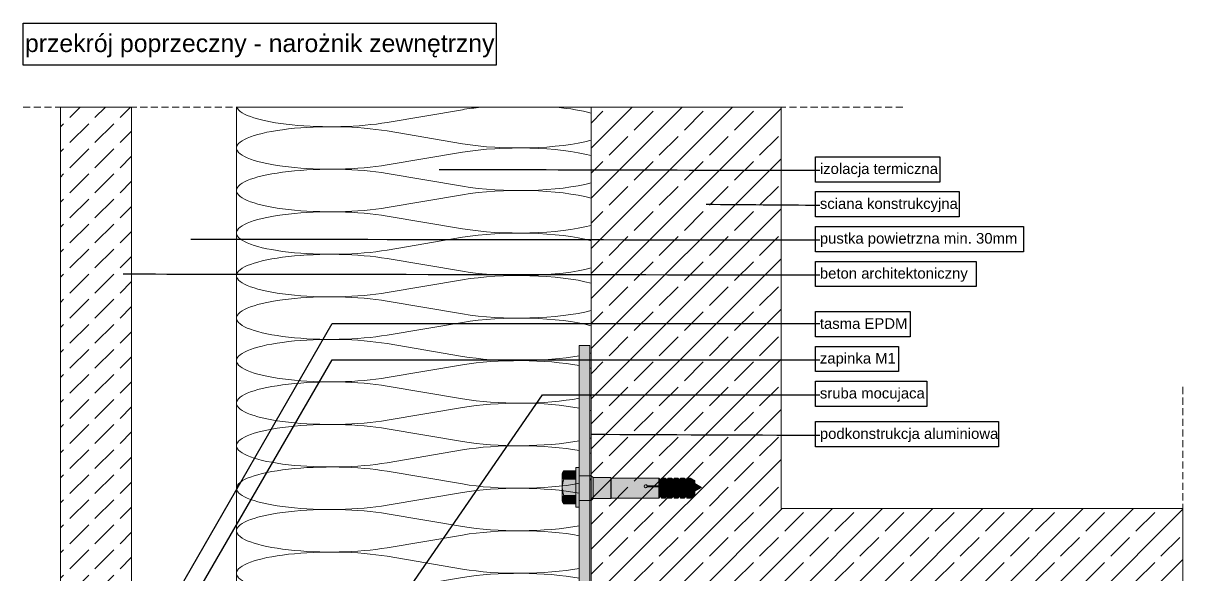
# Model space of a CAD drawing. Extents: x -106823 to -42801, y 48734 to 74234.
# Drawn here: x -51468 to -48198, y 61925 to 63482 of the extents above; entities that cross this region are included whole.
import ezdxf

# ---------------------------------------------------------------- set-up
doc = ezdxf.new("R2010")
doc.units = 0
doc.header["$MEASUREMENT"] = 0
doc.linetypes.add('Hidden Line', pattern=[30, 20, -10])
for name, color, linetype, lineweight, true_color in [('2D - Ogólne_Pen_No__2', 7, 'Continuous', 15, 0x7f7f7f), ('2D Drafting - General_Pen_No__141', 7, 'Continuous', 0, 0xe8e8e8), ('2D Drafting - General_Pen_No__2', 7, 'Continuous', 15, 0x7f7f7f), ('2D Drafting - General_Pen_No__61', 7, 'Continuous', 20, 0x6a6a6a), ('2D Drafting - General_Pen_No__81', 7, 'Continuous', 20, 0x6a6a6a), ('Annotation - Label_Pen_No__5', 7, 'Continuous', 25, 0x40a5ff), ('Annotation - Text_Pen_No__5', 7, 'Continuous', 25, 0x40a5ff)]:
    doc.layers.add(name, color=color, linetype=linetype, lineweight=lineweight, true_color=true_color)
doc.layers.add('2D Drafting - General_Pen_No__121', color=255, linetype='Continuous', lineweight=0)
doc.styles.add('GENERATED_STYLE_2', font='arial.ttf')
doc.dimstyles.new('GENERATED_STYLE__7', dxfattribs={"dimtxt": 0.18, "dimasz": 91.2, "dimexe": 0.18, "dimexo": 0.0625, "dimgap": 0.09, "dimtad": 0, "dimtih": 1, "dimtoh": 1, "dimdec": 4, "dimzin": 0, "dimdsep": 46, "dimcen": 0.09, "dimadec": 0, "dimazin": 0, "dimtfac": 1, "dimtdec": 4, "dimtmove": 0, "dimatfit": 3, "dimldrblk": 'ARROWHEAD_5', "dimfxl": 0, "dimtolj": 1, "dimtzin": 0, "dimarcsym": 0})

# ---------------------------------------------------------------- blocks, each defined once
blk = doc.blocks.new('*X2')
at = {"layer": '2D Drafting - General_Pen_No__61', "linetype": 'Continuous'}
for p, q in [((-50229.4, 63237.7), (-50441.8, 63201.7)), ((-50229.4, 63141.7), (-50441.8, 63177.7)), ((-50229.4, 63117.7), (-50441.8, 63081.7)), ((-50229.4, 63021.7), (-50441.8, 63057.7)), ((-50229.4, 62997.7), (-50441.8, 62961.7)), ((-50229.4, 62901.7), (-50441.8, 62937.7)), ((-50229.4, 62877.7), (-50441.8, 62841.7)), ((-50229.4, 62781.7), (-50441.8, 62817.7)), ((-50229.4, 62757.7), (-50441.8, 62721.7)), ((-50229.4, 62661.7), (-50441.8, 62697.7)), ((-50229.4, 62637.7), (-50441.8, 62601.7)), ((-50229.4, 62541.7), (-50441.8, 62577.7)), ((-50229.4, 62517.7), (-50441.8, 62481.7)), ((-50229.4, 62421.7), (-50441.8, 62457.7)), ((-50229.4, 62397.7), (-50441.8, 62361.7)), ((-50229.4, 62301.7), (-50441.8, 62337.7)), ((-50229.4, 62277.7), (-50441.8, 62241.7)), ((-50229.4, 62181.7), (-50441.8, 62217.7)), ((-50229.4, 62157.7), (-50441.8, 62121.7)), ((-50229.4, 62061.7), (-50441.8, 62097.7)), ((-50229.4, 62037.7), (-50441.8, 62001.7)), ((-50229.4, 61941.7), (-50441.8, 61977.7)), ((-50229.4, 61917.7), (-50441.8, 61881.7)), ((-50300.4, 61833.7), (-50441.8, 61857.7))]:
    blk.add_line(p, q, dxfattribs=at)
for centre, start_param, end_param in [((-50601, 63249.7), 3.225454, 5.35589), ((-50070.2, 63189.7), 1.983009, 2.214297), ((-50070.2, 63189.7), 0.695424, 1.158584), ((-50601, 63129.7), 0.927295, 3.141593), ((-50601, 63129.7), 3.141593, 5.35589), ((-50070.2, 63189.7), 4.068888, 5.587761), ((-50070.2, 63069.7), 0.695424, 2.214297), ((-50601, 63009.7), 0.927295, 3.141593), ((-50070.2, 63069.7), 4.068888, 5.587761), ((-50601, 63009.7), 3.141593, 5.35589), ((-50070.2, 62949.7), 0.695424, 2.214297), ((-50601, 62889.7), 0.927295, 3.141593), ((-50070.2, 62949.7), 4.068888, 5.587761), ((-50601, 62889.7), 3.141593, 5.35589), ((-50070.2, 62829.7), 0.695424, 2.214297), ((-50601, 62769.7), 0.927295, 3.141593), ((-50601, 62769.7), 3.141593, 5.35589), ((-50070.2, 62829.7), 4.068888, 5.587761), ((-50070.2, 62709.7), 0.695424, 2.214297), ((-50601, 62649.7), 0.927295, 3.141593), ((-50070.2, 62709.7), 4.068888, 5.587761), ((-50601, 62649.7), 3.141593, 5.35589), ((-50070.2, 62589.7), 0.695424, 2.214297), ((-50601, 62529.7), 0.927295, 3.141593), ((-50070.2, 62589.7), 4.068888, 5.408855), ((-50070.2, 62589.7), 5.567348, 5.587761), ((-50601, 62529.7), 3.141593, 5.35589), ((-50070.2, 62469.7), 0.874331, 2.214297), ((-50070.2, 62469.7), 0.695424, 0.715837), ((-50601, 62409.7), 0.927295, 3.141593), ((-50601, 62409.7), 3.141593, 5.35589), ((-50070.2, 62469.7), 4.068888, 5.408855), ((-50070.2, 62349.7), 0.874331, 2.214297), ((-50070.2, 62469.7), 5.567348, 5.587761), ((-50070.2, 62349.7), 0.695424, 0.715837), ((-50601, 62289.7), 0.927295, 3.141593), ((-50070.2, 62349.7), 5.567348, 5.587761), ((-50601, 62289.7), 3.141593, 5.35589), ((-50070.2, 62349.7), 4.068888, 5.408855), ((-50070.2, 62229.7), 0.874331, 2.214297), ((-50070.2, 62229.7), 0.695424, 0.715837), ((-50601, 62169.7), 0.927295, 3.141593), ((-50070.2, 62229.7), 4.068888, 5.408855), ((-50601, 62169.7), 3.141593, 5.35589), ((-50070.2, 62109.7), 0.874331, 2.214297), ((-50601, 62049.7), 0.927295, 3.141593), ((-50601, 62049.7), 3.141593, 5.35589), ((-50070.2, 62109.7), 4.068888, 5.408855), ((-50070.2, 61989.7), 0.874331, 2.214297), ((-50601, 61929.7), 0.927295, 3.141593), ((-50601, 61929.7), 3.141593, 5.35589), ((-50070.2, 61989.7), 4.068888, 5.408855), ((-50070.2, 61869.7), 0.874331, 2.214297), ((-50601, 61809.7), 0.927295, 2.729375), ((-50070.2, 61869.7), 5.056364, 5.408855), ((-50070.2, 61749.7), 1.121245, 1.226821)]:
    blk.add_ellipse(centre, major_axis=(265.4, 0), ratio=0.226067, start_param=start_param, end_param=end_param, dxfattribs=at)
blk = doc.blocks.new('Fill_1')
at = {"layer": '2D Drafting - General_Pen_No__2', "linetype": 'Continuous'}
for p, q in [((-50866.4, 63244.6), (-50866.4, 61863.7)), ((-49899.9, 63244.6), (-50866.4, 63244.6)), ((-49866.4, 63244.6), (-49899.9, 63244.6)), ((-49866.4, 62402.2), (-49866.4, 63244.6)), ((-49899.9, 62530.9), (-49899.9, 62572.2)), ((-49899.9, 62572.2), (-49869.9, 62572.2)), ((-49869.9, 62572.2), (-49869.9, 62205.2)), ((-49899.9, 62358.1), (-49899.9, 62530.9)), ((-49866.4, 62205.2), (-49866.4, 62402.2)), ((-49899.9, 62146.3), (-49899.9, 62358.1)), ((-49869.9, 62205.2), (-49866.4, 62205.2)), ((-49899.9, 61936.4), (-49899.9, 62146.3)), ((-49899.9, 61833.7), (-49899.9, 61936.4)), ((-50866.4, 61863.7), (-50866.4, 61833.7)), ((-50866.4, 61833.7), (-50836.4, 61833.7)), ((-50836.4, 61833.7), (-50755.7, 61833.7)), ((-50755.7, 61833.7), (-50306.7, 61833.7)), ((-50306.7, 61833.7), (-50254.4, 61833.7)), ((-50254.4, 61833.7), (-50210.7, 61833.7)), ((-50210.7, 61833.7), (-50112.5, 61833.7)), ((-50112.5, 61833.7), (-49980.7, 61833.7)), ((-49980.7, 61833.7), (-49980.7, 61803.7)), ((-49899.9, 61803.7), (-49899.9, 61833.7)), ((-49980.7, 61803.7), (-49899.9, 61803.7))]:
    blk.add_line(p, q, dxfattribs=at)
at = {"layer": '2D Drafting - General_Pen_No__61', "linetype": 'Continuous'}
blk.add_blockref('*X2', (0, 0), dxfattribs=at)
blk = doc.blocks.new('ARROWHEAD_5')
at = {"color": 0, "linetype": 'Continuous', "lineweight": 0}
blk.add_line((0, 0), (-1, 0), dxfattribs=at)
blk.add_solid([(-1, 0.2679), (0, 0), (-1, -0.2679), (-1, 0.2679)], dxfattribs=at)

msp = doc.modelspace()

# ---------------------------------------------------------------- hatches: boundary and pattern name
at = {"layer": '2D Drafting - General_Pen_No__121', "linetype": 'Continuous'}
for points in [[(-49909.25, 62195.1), (-49943.42, 62195.1, -0.4195601), (-49943.42, 62218.4), (-49909.25, 62218.4)], [(-49899.93, 62172.19), (-49899.93, 62116.27), (-49909.25, 62116.27), (-49909.25, 62172.19), (-49909.25, 62228.11), (-49899.93, 62228.11)], [(-49947.69, 62172.19, 0.092424), (-49943.42, 62149.28, 0.201281), (-49948.31, 62137.63), (-49948.31, 62206.75, 0.201281), (-49943.42, 62195.1, 0.092424)], [(-49909.25, 62149.28), (-49943.42, 62149.28, -0.092424), (-49947.69, 62172.19, -0.092424), (-49943.42, 62195.1), (-49909.25, 62195.1), (-49909.25, 62172.19)], [(-49899.93, 62135.52), (-49899.93, 62172.19), (-49899.93, 62205.19), (-49869.93, 62205.19), (-49869.93, 62169.27), (-49869.93, 62135.52)], [(-49869.93, 62135.52), (-49899.93, 62135.52), (-49899.93, 62172.19), (-49899.93, 62205.19), (-49869.93, 62205.19), (-49869.93, 62168.32)], [(-49869.93, 62135.61), (-49869.93, 62168.32), (-49869.93, 62192.67), (-49866.42, 62197.04), (-49866.42, 62135.61)], [(-49866.42, 62135.61), (-49866.42, 62205.19), (-49866.24, 62205.19), (-49860.83, 62199.77), (-49860.83, 62141.03), (-49866.24, 62135.61)], [(-49860.83, 62140.93), (-49860.83, 62199.77), (-49811.09, 62199.77), (-49811.09, 62140.93)], [(-49811.09, 62140.93), (-49811.09, 62199.77), (-49809.84, 62198.53), (-49809.84, 62142.17)], [(-49809.84, 62142.17), (-49809.84, 62198.53), (-49675.42, 62198.53), (-49675.42, 62176.87), (-49708.73, 62176.87, 5.4750432), (-49708.73, 62173.91), (-49675.42, 62173.91), (-49675.42, 62142.17)], [(-49667.98, 62195.57), (-49667.98, 62182.62), (-49675.42, 62176.87), (-49675.42, 62198.53), (-49671.68, 62195.57)], [(-49675.42, 62176.87), (-49667.98, 62182.62), (-49667.98, 62179.66), (-49675.42, 62173.91)], [(-49657.62, 62198.53), (-49657.62, 62182.62), (-49667.98, 62182.62), (-49667.98, 62198.53)], [(-49667.98, 62182.62), (-49657.62, 62182.62), (-49657.62, 62179.66), (-49667.98, 62179.66)], [(-49650.18, 62195.57), (-49650.18, 62176.87), (-49657.62, 62182.62), (-49657.62, 62198.53), (-49653.88, 62195.57)], [(-49650.18, 62173.91), (-49657.62, 62179.66), (-49657.62, 62182.62), (-49650.18, 62176.87)], [(-49639.83, 62198.53), (-49639.83, 62176.87), (-49650.18, 62176.87), (-49650.18, 62198.53)], [(-49639.83, 62176.87), (-49639.83, 62198.53), (-49636.08, 62195.57), (-49632.39, 62195.57), (-49632.39, 62182.62)], [(-49632.39, 62179.66), (-49639.83, 62173.91), (-49639.83, 62176.87), (-49632.39, 62182.62)], [(-49622.03, 62198.53), (-49622.03, 62182.62), (-49632.39, 62182.62), (-49632.39, 62198.53)], [(-49622.03, 62179.66), (-49632.39, 62179.66), (-49632.39, 62182.62), (-49622.03, 62182.62)], [(-49614.59, 62195.57), (-49614.59, 62176.87), (-49622.03, 62182.62), (-49622.03, 62198.53), (-49618.29, 62195.57)], [(-49614.59, 62173.91), (-49622.03, 62179.66), (-49622.03, 62182.62), (-49614.59, 62176.87)], [(-49604.23, 62198.53), (-49604.23, 62176.87), (-49614.59, 62176.87), (-49614.59, 62198.53)], [(-49596.79, 62195.57), (-49596.79, 62182.62), (-49604.23, 62176.87), (-49604.23, 62198.53), (-49600.49, 62195.57)], [(-49604.23, 62176.87), (-49596.79, 62182.62), (-49596.79, 62179.66), (-49604.23, 62173.91)], [(-49596.79, 62182.62), (-49596.79, 62198.53), (-49586.44, 62198.53), (-49586.44, 62182.62)], [(-49596.79, 62182.62), (-49586.44, 62182.62), (-49586.44, 62179.66), (-49596.79, 62179.66)], [(-49574.06, 62175.47), (-49586.44, 62182.62), (-49586.44, 62198.53), (-49574.06, 62191.38)], [(-49574.06, 62172.51), (-49586.44, 62179.66), (-49586.44, 62182.62), (-49574.06, 62175.47)], [(-49555.33, 62172.1), (-49574.06, 62161.28), (-49574.06, 62182.91)], [(-49909.25, 62125.98), (-49943.42, 62125.98, -0.4195601), (-49943.42, 62149.28), (-49909.25, 62149.28)], [(-49675.42, 62173.91), (-49708.73, 62173.91, -5.4750432), (-49708.73, 62176.87), (-49675.42, 62176.87)], [(-49667.98, 62145.13), (-49671.68, 62145.13), (-49675.42, 62142.17), (-49675.42, 62173.91), (-49667.98, 62179.66)], [(-49667.98, 62142.17), (-49667.98, 62179.66), (-49657.62, 62179.66), (-49657.62, 62142.17)], [(-49650.18, 62145.13), (-49653.88, 62145.13), (-49657.62, 62142.17), (-49657.62, 62179.66), (-49650.18, 62173.91)], [(-49650.18, 62176.87), (-49639.83, 62176.87), (-49639.83, 62173.91), (-49650.18, 62173.91)], [(-49650.18, 62142.17), (-49650.18, 62173.91), (-49639.83, 62173.91), (-49639.83, 62142.17)], [(-49632.39, 62145.13), (-49636.08, 62145.13), (-49639.83, 62142.17), (-49639.83, 62173.91), (-49632.39, 62179.66)], [(-49622.03, 62142.17), (-49632.39, 62142.17), (-49632.39, 62179.66), (-49622.03, 62179.66)], [(-49614.59, 62145.13), (-49618.29, 62145.13), (-49622.03, 62142.17), (-49622.03, 62179.66), (-49614.59, 62173.91)], [(-49614.59, 62176.87), (-49604.23, 62176.87), (-49604.23, 62173.91), (-49614.59, 62173.91)], [(-49604.23, 62142.17), (-49614.59, 62142.17), (-49614.59, 62173.91), (-49604.23, 62173.91)], [(-49596.79, 62145.13), (-49600.49, 62145.13), (-49604.23, 62142.17), (-49604.23, 62173.91), (-49596.79, 62179.66)], [(-49596.79, 62142.17), (-49596.79, 62179.66), (-49586.44, 62179.66), (-49586.44, 62142.17)], [(-49574.06, 62149.32), (-49586.44, 62142.17), (-49586.44, 62179.66), (-49574.06, 62172.51)]]:
    msp.add_hatch(color=256, dxfattribs=at).paths.add_polyline_path(points, flags=0)
at = {"layer": '2D Drafting - General_Pen_No__141', "linetype": 'Continuous'}
for points in [[(-49869.93, 62572.19), (-49899.93, 62572.19), (-49899.93, 62205.19), (-49869.93, 62205.19)], [(-50364.44, 61772.19), (-49880.69, 61772.19), (-49869.93, 61772.19), (-49869.93, 62135.52), (-49899.93, 62135.52), (-49899.93, 62116.27), (-49899.93, 61803.7), (-50363.35, 61803.7), (-50364.44, 61802.61), (-50364.44, 61785.16), (-50356.24, 61782.97), (-50364.44, 61774.77)]]:
    msp.add_hatch(color=256, dxfattribs=at).paths.add_polyline_path(points, flags=0)
at = {"layer": '2D Drafting - General_Pen_No__81', "linetype": 'Continuous'}
h = msp.add_hatch(dxfattribs=at)
h.set_pattern_fill('Beton', color=256, style=0, pattern_type=2)
h.set_pattern_definition([(45, (0, 0), (-70.71068, 70.71068), [75, -25]), (45, (7e-15, 70.71), (-70.71068, 70.71068), [75, -25])])
h.paths.add_polyline_path([(-51362.15, 63244.64), (-51362.15, 60311.39), (-51362.06, 60311.39), (-51362.06, 60126.48), (-51342.06, 60126.48), (-51162.15, 60306.39), (-51162.15, 63244.64)], flags=0)
h = msp.add_hatch(dxfattribs=at)
h.set_pattern_fill('Solid___Dashed', color=256, style=0, pattern_type=2)
h.set_pattern_definition([(45, (0, 0), (-70.71068, 70.71068), []), (45, (-35.36, 35.36), (-70.71068, 70.71068), [75, -25])])
h.paths.add_polyline_path([(-49375.49, 63244.64), (-49866.42, 63244.64), (-49866.42, 62433.81), (-49866.42, 62335.19), (-49866.42, 62165.52), (-49866.42, 62080.84), (-49866.42, 61868.3), (-49866.42, 61772.19), (-49866.42, 61672.7), (-49866.42, 61576.57), (-49825.61, 61576.57), (-49821.4, 61576.57), (-49796.42, 61576.57), (-49753.61, 61576.57), (-49720.92, 61576.57), (-49574.69, 61576.57), (-49537.41, 61576.57), (-49367.07, 61576.57), (-48198.36, 61576.57), (-48198.36, 62112.35), (-49330.64, 62112.35), (-49330.64, 62565.32), (-49330.64, 63244.64)], flags=0)

# ---------------------------------------------------------------- linework, layer by layer
at = {"layer": '2D - Ogólne_Pen_No__2', "linetype": 'Continuous'}
for p, q in [((-49869.93, 62205.19), (-49869.93, 62168.32)), ((-49866.24, 62205.19), (-49869.93, 62205.19)), ((-49860.83, 62199.77), (-49866.24, 62205.19)), ((-49811.09, 62199.77), (-49860.83, 62199.77)), ((-49860.83, 62199.77), (-49860.83, 62140.93)), ((-49809.84, 62198.53), (-49811.09, 62199.77)), ((-49811.09, 62199.77), (-49811.09, 62140.93)), ((-49675.42, 62198.53), (-49809.84, 62198.53)), ((-49809.84, 62142.17), (-49809.84, 62198.53)), ((-49671.68, 62195.57), (-49675.42, 62198.53)), ((-49675.42, 62198.53), (-49675.42, 62142.17)), ((-49667.98, 62182.62), (-49675.42, 62176.87)), ((-49667.98, 62195.57), (-49671.68, 62195.57)), ((-49667.98, 62198.53), (-49667.98, 62195.57)), ((-49657.62, 62198.53), (-49667.98, 62198.53)), ((-49667.98, 62198.53), (-49667.98, 62142.17)), ((-49657.62, 62182.62), (-49667.98, 62182.62)), ((-49653.88, 62195.57), (-49657.62, 62198.53)), ((-49657.62, 62198.53), (-49657.62, 62142.17)), ((-49650.18, 62176.87), (-49657.62, 62182.62)), ((-49650.18, 62195.57), (-49653.88, 62195.57)), ((-49650.18, 62198.53), (-49650.18, 62195.57)), ((-49639.83, 62198.53), (-49650.18, 62198.53)), ((-49650.18, 62198.53), (-49650.18, 62142.17)), ((-49636.08, 62195.57), (-49639.83, 62198.53)), ((-49639.83, 62198.53), (-49639.83, 62142.17)), ((-49632.39, 62182.62), (-49639.83, 62176.87)), ((-49632.39, 62195.57), (-49636.08, 62195.57)), ((-49632.39, 62198.53), (-49632.39, 62195.57)), ((-49622.03, 62198.53), (-49632.39, 62198.53)), ((-49632.39, 62198.53), (-49632.39, 62142.17)), ((-49622.03, 62182.62), (-49632.39, 62182.62)), ((-49618.29, 62195.57), (-49622.03, 62198.53)), ((-49622.03, 62198.53), (-49622.03, 62142.17)), ((-49614.59, 62176.87), (-49622.03, 62182.62)), ((-49614.59, 62195.57), (-49618.29, 62195.57)), ((-49614.59, 62198.53), (-49614.59, 62195.57)), ((-49604.23, 62198.53), (-49614.59, 62198.53)), ((-49614.59, 62198.53), (-49614.59, 62142.17)), ((-49600.49, 62195.57), (-49604.23, 62198.53)), ((-49604.23, 62198.53), (-49604.23, 62142.17)), ((-49596.79, 62182.62), (-49604.23, 62176.87)), ((-49596.79, 62195.57), (-49600.49, 62195.57)), ((-49596.79, 62198.53), (-49596.79, 62142.17)), ((-49586.44, 62198.53), (-49596.79, 62198.53)), ((-49586.44, 62182.62), (-49596.79, 62182.62)), ((-49574.06, 62191.38), (-49586.44, 62198.53)), ((-49586.44, 62198.53), (-49586.44, 62142.17)), ((-49574.06, 62175.47), (-49586.44, 62182.62)), ((-49574.06, 62191.38), (-49574.06, 62149.32)), ((-49574.06, 62182.91), (-49555.33, 62172.1)), ((-49869.93, 62135.61), (-49869.93, 62169.36)), ((-49869.93, 62135.52), (-49869.93, 62169.27)), ((-49675.42, 62176.87), (-49708.73, 62176.87)), ((-49675.42, 62173.91), (-49708.73, 62173.91)), ((-49667.98, 62179.66), (-49675.42, 62173.91)), ((-49657.62, 62179.66), (-49667.98, 62179.66)), ((-49650.18, 62173.91), (-49657.62, 62179.66)), ((-49639.83, 62176.87), (-49650.18, 62176.87)), ((-49639.83, 62173.91), (-49650.18, 62173.91)), ((-49632.39, 62179.66), (-49639.83, 62173.91)), ((-49622.03, 62179.66), (-49632.39, 62179.66)), ((-49614.59, 62173.91), (-49622.03, 62179.66)), ((-49604.23, 62176.87), (-49614.59, 62176.87)), ((-49604.23, 62173.91), (-49614.59, 62173.91)), ((-49596.79, 62179.66), (-49604.23, 62173.91)), ((-49586.44, 62179.66), (-49596.79, 62179.66)), ((-49574.06, 62172.51), (-49586.44, 62179.66)), ((-49574.06, 62149.32), (-49586.44, 62142.17)), ((-49574.06, 62161.28), (-49555.33, 62172.1)), ((-49866.24, 62135.61), (-49869.93, 62135.61)), ((-49866.24, 62135.52), (-49869.93, 62135.52)), ((-49860.83, 62141.03), (-49866.24, 62135.61)), ((-49860.83, 62140.93), (-49866.24, 62135.52)), ((-49811.09, 62140.93), (-49860.83, 62140.93)), ((-49809.84, 62142.17), (-49811.09, 62140.93)), ((-49675.42, 62142.17), (-49809.84, 62142.17)), ((-49671.68, 62145.13), (-49675.42, 62142.17)), ((-49667.98, 62145.13), (-49671.68, 62145.13)), ((-49667.98, 62142.17), (-49667.98, 62145.13)), ((-49657.62, 62142.17), (-49667.98, 62142.17)), ((-49653.88, 62145.13), (-49657.62, 62142.17)), ((-49650.18, 62145.13), (-49653.88, 62145.13)), ((-49650.18, 62142.17), (-49650.18, 62145.13)), ((-49639.83, 62142.17), (-49650.18, 62142.17)), ((-49636.08, 62145.13), (-49639.83, 62142.17)), ((-49632.39, 62145.13), (-49636.08, 62145.13)), ((-49632.39, 62142.17), (-49632.39, 62145.13)), ((-49622.03, 62142.17), (-49632.39, 62142.17)), ((-49618.29, 62145.13), (-49622.03, 62142.17)), ((-49614.59, 62145.13), (-49618.29, 62145.13)), ((-49614.59, 62142.17), (-49614.59, 62145.13)), ((-49604.23, 62142.17), (-49614.59, 62142.17)), ((-49600.49, 62145.13), (-49604.23, 62142.17)), ((-49596.79, 62145.13), (-49600.49, 62145.13)), ((-49586.44, 62142.17), (-49596.79, 62142.17))]:
    msp.add_line(p, q, dxfattribs=at)
msp.add_arc((-49712.64, 62175.39), 4.18, 20.70161, 339.29839, dxfattribs=at)
at = {"layer": '2D Drafting - General_Pen_No__2', "linetype": 'Hidden Line'}
for p, q in [((-51467.57, 63244.64), (-48980.71, 63244.64)), ((-48198.36, 59975.43), (-48198.36, 62462.28))]:
    msp.add_line(p, q, dxfattribs=at)
at = {"layer": '2D Drafting - General_Pen_No__2', "linetype": 'Continuous'}
for p, q in [((-49866.42, 63244.64), (-49866.42, 61846.34)), ((-49943.42, 62218.4), (-49909.25, 62218.4)), ((-49909.25, 62172.19), (-49909.25, 62228.11)), ((-49909.25, 62228.11), (-49899.93, 62228.11)), ((-49899.93, 62228.11), (-49899.93, 62172.19)), ((-49948.31, 62137.63), (-49948.31, 62206.75)), ((-49943.42, 62195.1), (-49909.25, 62195.1)), ((-49899.93, 62205.19), (-49869.93, 62205.19)), ((-49943.42, 62149.28), (-49909.25, 62149.28)), ((-49909.25, 62172.19), (-49909.25, 62116.27)), ((-49899.93, 62116.27), (-49899.93, 62172.19)), ((-49943.42, 62125.98), (-49909.25, 62125.98)), ((-49909.25, 62116.27), (-49899.93, 62116.27)), ((-49899.93, 62135.52), (-49869.93, 62135.52))]:
    msp.add_line(p, q, dxfattribs=at)
at = {"layer": '2D Drafting - General_Pen_No__2', "linetype": 'Continuous', "flags": 128}
for points in [[(-51362.15, 63244.64), (-51362.15, 60311.39), (-51362.06, 60311.39), (-51362.06, 60126.48), (-51342.06, 60126.48), (-51162.15, 60306.39), (-51162.15, 63244.64)], [(-49375.49, 63244.64), (-49866.42, 63244.64), (-49866.42, 62433.81), (-49866.42, 62335.19), (-49866.42, 62165.52), (-49866.42, 62080.84), (-49866.42, 61868.3), (-49866.42, 61772.19), (-49866.42, 61672.7), (-49866.42, 61576.57), (-49825.61, 61576.57), (-49821.4, 61576.57), (-49796.42, 61576.57), (-49753.61, 61576.57), (-49720.92, 61576.57), (-49574.69, 61576.57), (-49537.41, 61576.57), (-49367.07, 61576.57), (-48198.36, 61576.57), (-48198.36, 62112.35), (-49330.64, 62112.35), (-49330.64, 62565.32), (-49330.64, 63244.64)], [(-49869.93, 62572.19), (-49899.93, 62572.19), (-49899.93, 62205.19), (-49869.93, 62205.19)], [(-49899.93, 62172.19), (-49899.93, 62116.27), (-49909.25, 62116.27), (-49909.25, 62172.19), (-49909.25, 62228.11), (-49899.93, 62228.11)], [(-49899.93, 62135.52), (-49899.93, 62172.19), (-49899.93, 62205.19), (-49869.93, 62205.19), (-49869.93, 62169.27), (-49869.93, 62135.52)], [(-49869.93, 62135.52), (-49899.93, 62135.52), (-49899.93, 62172.19), (-49899.93, 62205.19), (-49869.93, 62205.19), (-49869.93, 62168.32)], [(-49869.93, 62135.61), (-49869.93, 62168.32), (-49869.93, 62192.67), (-49866.42, 62197.04), (-49866.42, 62135.61)], [(-49866.42, 62135.61), (-49866.42, 62205.19), (-49866.24, 62205.19), (-49860.83, 62199.77), (-49860.83, 62141.03), (-49866.24, 62135.61)], [(-49860.83, 62140.93), (-49860.83, 62199.77), (-49811.09, 62199.77), (-49811.09, 62140.93)], [(-49811.09, 62140.93), (-49811.09, 62199.77), (-49809.84, 62198.53), (-49809.84, 62142.17)], [(-49667.98, 62195.57), (-49667.98, 62182.62), (-49675.42, 62176.87), (-49675.42, 62198.53), (-49671.68, 62195.57)], [(-49675.42, 62176.87), (-49667.98, 62182.62), (-49667.98, 62179.66), (-49675.42, 62173.91)], [(-49657.62, 62198.53), (-49657.62, 62182.62), (-49667.98, 62182.62), (-49667.98, 62198.53)], [(-49667.98, 62182.62), (-49657.62, 62182.62), (-49657.62, 62179.66), (-49667.98, 62179.66)], [(-49650.18, 62195.57), (-49650.18, 62176.87), (-49657.62, 62182.62), (-49657.62, 62198.53), (-49653.88, 62195.57)], [(-49650.18, 62173.91), (-49657.62, 62179.66), (-49657.62, 62182.62), (-49650.18, 62176.87)], [(-49639.83, 62198.53), (-49639.83, 62176.87), (-49650.18, 62176.87), (-49650.18, 62198.53)], [(-49639.83, 62176.87), (-49639.83, 62198.53), (-49636.08, 62195.57), (-49632.39, 62195.57), (-49632.39, 62182.62)], [(-49632.39, 62179.66), (-49639.83, 62173.91), (-49639.83, 62176.87), (-49632.39, 62182.62)], [(-49622.03, 62198.53), (-49622.03, 62182.62), (-49632.39, 62182.62), (-49632.39, 62198.53)], [(-49622.03, 62179.66), (-49632.39, 62179.66), (-49632.39, 62182.62), (-49622.03, 62182.62)], [(-49614.59, 62195.57), (-49614.59, 62176.87), (-49622.03, 62182.62), (-49622.03, 62198.53), (-49618.29, 62195.57)], [(-49614.59, 62173.91), (-49622.03, 62179.66), (-49622.03, 62182.62), (-49614.59, 62176.87)], [(-49604.23, 62198.53), (-49604.23, 62176.87), (-49614.59, 62176.87), (-49614.59, 62198.53)], [(-49596.79, 62195.57), (-49596.79, 62182.62), (-49604.23, 62176.87), (-49604.23, 62198.53), (-49600.49, 62195.57)], [(-49604.23, 62176.87), (-49596.79, 62182.62), (-49596.79, 62179.66), (-49604.23, 62173.91)], [(-49596.79, 62182.62), (-49596.79, 62198.53), (-49586.44, 62198.53), (-49586.44, 62182.62)], [(-49596.79, 62182.62), (-49586.44, 62182.62), (-49586.44, 62179.66), (-49596.79, 62179.66)], [(-49574.06, 62175.47), (-49586.44, 62182.62), (-49586.44, 62198.53), (-49574.06, 62191.38)], [(-49574.06, 62172.51), (-49586.44, 62179.66), (-49586.44, 62182.62), (-49574.06, 62175.47)], [(-49555.33, 62172.1), (-49574.06, 62161.28), (-49574.06, 62182.91)], [(-49667.98, 62145.13), (-49671.68, 62145.13), (-49675.42, 62142.17), (-49675.42, 62173.91), (-49667.98, 62179.66)], [(-49667.98, 62142.17), (-49667.98, 62179.66), (-49657.62, 62179.66), (-49657.62, 62142.17)], [(-49650.18, 62145.13), (-49653.88, 62145.13), (-49657.62, 62142.17), (-49657.62, 62179.66), (-49650.18, 62173.91)], [(-49650.18, 62176.87), (-49639.83, 62176.87), (-49639.83, 62173.91), (-49650.18, 62173.91)], [(-49650.18, 62142.17), (-49650.18, 62173.91), (-49639.83, 62173.91), (-49639.83, 62142.17)], [(-49632.39, 62145.13), (-49636.08, 62145.13), (-49639.83, 62142.17), (-49639.83, 62173.91), (-49632.39, 62179.66)], [(-49622.03, 62142.17), (-49632.39, 62142.17), (-49632.39, 62179.66), (-49622.03, 62179.66)], [(-49614.59, 62145.13), (-49618.29, 62145.13), (-49622.03, 62142.17), (-49622.03, 62179.66), (-49614.59, 62173.91)], [(-49614.59, 62176.87), (-49604.23, 62176.87), (-49604.23, 62173.91), (-49614.59, 62173.91)], [(-49604.23, 62142.17), (-49614.59, 62142.17), (-49614.59, 62173.91), (-49604.23, 62173.91)], [(-49596.79, 62145.13), (-49600.49, 62145.13), (-49604.23, 62142.17), (-49604.23, 62173.91), (-49596.79, 62179.66)], [(-49596.79, 62142.17), (-49596.79, 62179.66), (-49586.44, 62179.66), (-49586.44, 62142.17)], [(-49574.06, 62149.32), (-49586.44, 62142.17), (-49586.44, 62179.66), (-49574.06, 62172.51)], [(-50364.44, 61772.19), (-49880.69, 61772.19), (-49869.93, 61772.19), (-49869.93, 62135.52), (-49899.93, 62135.52), (-49899.93, 62116.27), (-49899.93, 61803.7), (-50363.35, 61803.7), (-50364.44, 61802.61), (-50364.44, 61785.16), (-50356.24, 61782.97), (-50364.44, 61774.77)]]:
    msp.add_lwpolyline(points, close=True, dxfattribs=at)
for points in [[(-49909.25, 62195.1), (-49943.42, 62195.1, -0.4195601), (-49943.42, 62218.4), (-49909.25, 62218.4)], [(-49947.69, 62172.19, 0.092424), (-49943.42, 62149.28, 0.201281), (-49948.31, 62137.63), (-49948.31, 62206.75, 0.201281), (-49943.42, 62195.1, 0.092424)], [(-49909.25, 62149.28), (-49943.42, 62149.28, -0.092424), (-49947.69, 62172.19, -0.092424), (-49943.42, 62195.1), (-49909.25, 62195.1), (-49909.25, 62172.19)], [(-49809.84, 62142.17), (-49809.84, 62198.53), (-49675.42, 62198.53), (-49675.42, 62176.87), (-49708.73, 62176.87, 5.4750432), (-49708.73, 62173.91), (-49675.42, 62173.91), (-49675.42, 62142.17)], [(-49909.25, 62125.98), (-49943.42, 62125.98, -0.4195601), (-49943.42, 62149.28), (-49909.25, 62149.28)], [(-49675.42, 62173.91), (-49708.73, 62173.91, -5.4750432), (-49708.73, 62176.87), (-49675.42, 62176.87)]]:
    msp.add_lwpolyline(points, format="xyb", close=True, dxfattribs=at)
at = {"layer": '2D Drafting - General_Pen_No__2', "linetype": 'Continuous'}
for centre, radius, start, end in [((-49931.98, 62206.75), 16.33, 134.47805, 225.52195), ((-49884.11, 62172.19), 63.58, 158.87798, 180), ((-49931.98, 62137.63), 16.33, 134.47805, 225.52195), ((-49884.11, 62172.19), 63.58, 180, 201.12202)]:
    msp.add_arc(centre, radius, start, end, dxfattribs=at)
at = {"layer": 'Annotation - Label_Pen_No__5', "linetype": 'Continuous', "flags": 128}
for points in [[(-49233.56, 63104.83), (-48883.43, 63104.83), (-48883.43, 63033.69), (-49233.56, 63033.69)], [(-49233.56, 63006.51), (-48829.12, 63006.51), (-48829.12, 62935.37), (-49233.56, 62935.37)], [(-49233.56, 62908.19), (-48647.75, 62908.19), (-48647.75, 62837.04), (-49233.56, 62837.04)], [(-49233.56, 62809.87), (-48781.05, 62809.87), (-48781.05, 62738.72), (-49233.56, 62738.72)], [(-49233.56, 62668.31), (-48967.36, 62668.31), (-48967.36, 62597.17), (-49233.56, 62597.17)], [(-49233.56, 62569.99), (-48999.73, 62569.99), (-48999.73, 62498.84), (-49233.56, 62498.84)], [(-49233.56, 62471.67), (-48919.91, 62471.67), (-48919.91, 62400.52), (-49233.56, 62400.52)], [(-49233.56, 62357.57), (-48718.04, 62357.57), (-48718.04, 62286.42), (-49233.56, 62286.42)]]:
    msp.add_lwpolyline(points, close=True, dxfattribs=at)
at = {"layer": 'Annotation - Text_Pen_No__5', "linetype": 'Continuous', "flags": 128}
msp.add_lwpolyline([(-51467.57, 63481.78), (-50133.85, 63481.78), (-50133.85, 63363.21), (-51467.57, 63363.21)], close=True, dxfattribs=at)

# ---------------------------------------------------------------- block references
at = {"layer": '2D Drafting - General_Pen_No__61', "linetype": 'Continuous'}
msp.add_blockref('Fill_1', (0, 0), dxfattribs=at)

# ---------------------------------------------------------------- texts
at = {"layer": 'Annotation - Label_Pen_No__5', "linetype": 'Continuous', "char_height": 30, "attachment_point": 4, "style": 'GENERATED_STYLE_2'}
for s, insert, width in [('{izolacja termiczna}', (-49221.56, 63066.65), 326.126), ('{sciana konstrukcyjna}', (-49221.56, 62968.33), 380.435), ('{pustka powietrzna min. 30mm}', (-49221.56, 62870.25), 561.8056), ('{beton architektoniczny}', (-49221.56, 62771.69), 428.5065), ('{tasma EPDM}', (-49221.56, 62634.21), 242.195), ('{zapinka M1}', (-49221.56, 62532.05), 209.829), ('{sruba mocujaca}', (-49221.56, 62433.49), 289.646), ('{podkonstrukcja aluminiowa}', (-49221.56, 62319.39), 491.52)]:
    msp.add_mtext(s, dxfattribs=dict(at, insert=insert, width=width))
at = {"layer": 'Annotation - Text_Pen_No__5', "linetype": 'Continuous', "insert": (-50800.71, 63450.35), "char_height": 50, "attachment_point": 2, "style": 'GENERATED_STYLE_2'}
msp.add_mtext('{przekrój poprzeczny - narożnik zewnętrzny}', dxfattribs=at)

# ---------------------------------------------------------------- leaders
at = {"layer": 'Annotation - Label_Pen_No__5', "linetype": 'Continuous', "path_type": 1, "annotation_type": 0, "has_hookline": 1, "hookline_direction": 0}
for points, text_width in [([(-50294.44, 63069.26), (-49221.65, 63066.65)], 179.01), ([(-49542, 62970.94), (-49221.65, 62968.33)], 251.43), ([(-50995.22, 62872.62), (-49221.65, 62870.25)], 550.77), ([(-51185.32, 62774.29), (-49221.65, 62771.69)], 413.52), ([(-49866.42, 62322), (-49221.65, 62319.39)], 277.08)]:
    msp.add_leader(points, dimstyle='GENERATED_STYLE__7', dxfattribs=dict(at, text_width=text_width))
at = {"layer": 'Annotation - Label_Pen_No__5', "linetype": 'Continuous', "annotation_type": 0, "has_hookline": 1, "hookline_direction": 0}
for points, text_width in [([(-51162.15, 61652.78), (-50596.37, 62634.21), (-49221.65, 62634.21)], 242.76), ([(-51082.76, 61691.95), (-50596.37, 62532.05), (-49221.65, 62532.05)], 205.62), ([(-50383.08, 61882.08), (-50003.68, 62433.49), (-49221.65, 62433.49)], 174.66)]:
    msp.add_leader(points, dimstyle='GENERATED_STYLE__7', dxfattribs=dict(at, text_width=text_width))

doc.saveas('drawing.dxf')
